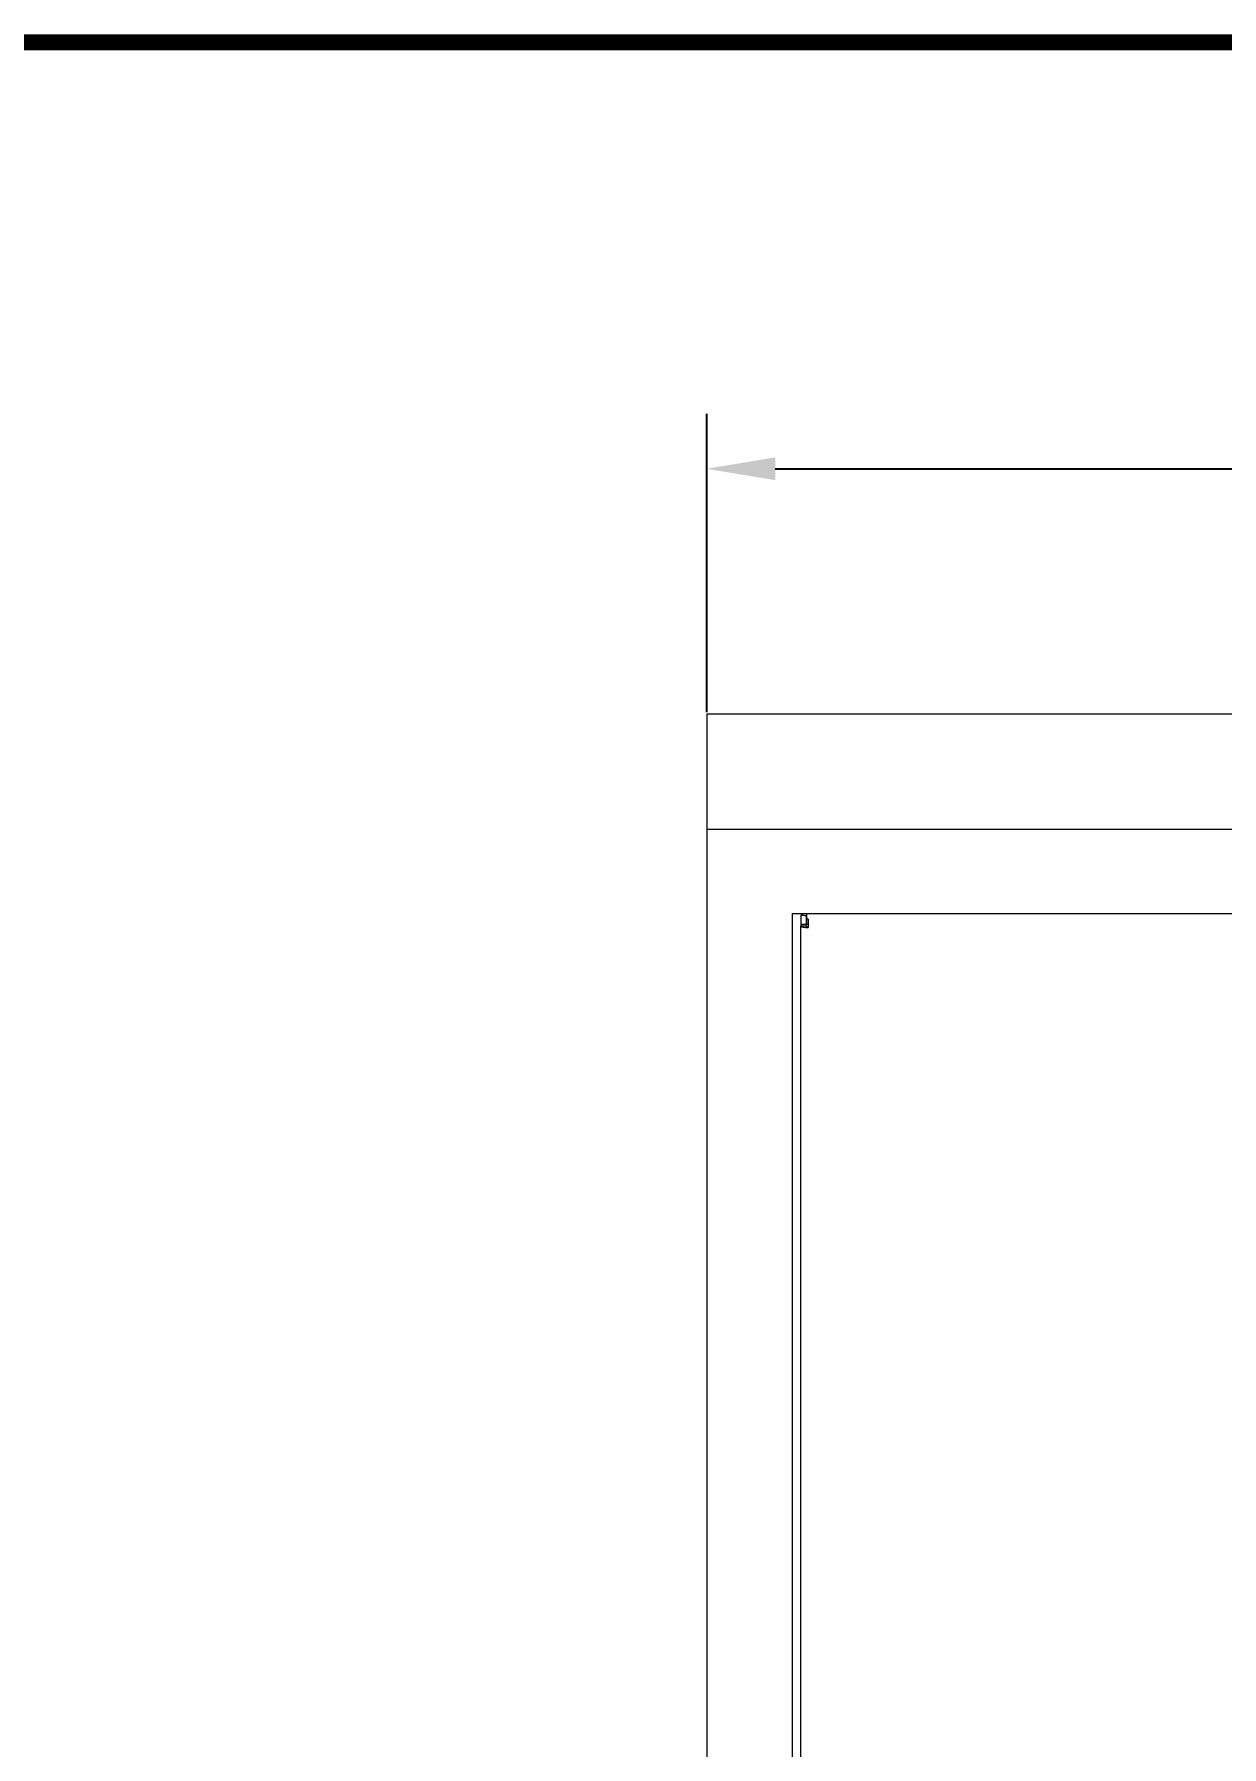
# Model space of a CAD drawing. Header units: millimetres. Extents: x 4969 to 37601, y -771 to 6478.
# Drawn here: x 27988.3 to 28334.7, y 1507.2 to 2006.9 of the extents above; entities that cross this region are included whole.
import ezdxf
from ezdxf.enums import TextEntityAlignment as Align

# ---------------------------------------------------------------- set-up
doc = ezdxf.new("R2010")
doc.units = ezdxf.units.MM
doc.header["$LTSCALE"] = 7
doc.header["$MEASUREMENT"] = 0
doc.layers.get('0').update_dxf_attribs({"linetype": 'CONTINUOUS'})
doc.layers.get('Defpoints').update_dxf_attribs({"linetype": 'CONTINUOUS'})
doc.layers.add('FORMAT-1', color=7, linetype='CONTINUOUS')
doc.layers.add('REMOTE BOX ASSY(OP)$0$가시적인 것(ISO)', color=3, linetype='CONTINUOUS', lineweight=5)
doc.styles.add('HAN', font='')
doc.styles.get("Standard").update_dxf_attribs({"font": 'ISOCP'})
doc.styles.get('HAN').set_extended_font_data('GulimChe')
doc.dimstyles.new('PS-8', dxfattribs={"dimscale": 8, "dimtxt": 3.2, "dimasz": 2.5, "dimexe": 2, "dimexo": 2.5, "dimgap": 2, "dimtad": 1, "dimtoh": 1, "dimrnd": 0.05, "dimzin": 12, "dimdsep": 46, "dimtxsty": 'Standard', "dimcen": 0, "dimclrt": 2, "dimazin": 3, "dimtfac": 1, "dimtofl": 0, "dimtmove": 0, "dimatfit": 3, "dimfxl": 0, "dimtolj": 1, "dimtzin": 0, "dimarcsym": 0})

# ---------------------------------------------------------------- blocks, each defined once
blk = doc.blocks.new('format-2')
at = {"layer": 'FORMAT-1', "color": 7, "const_width": 0.7}
blk.add_lwpolyline([(18, 6), (18, 416), (603, 416), (603, 6)], close=True, dxfattribs=at)
at = {"style": 'HAN'}
for tag, height, p in [('MODEL-NAME', 3, (574.595, 32.525)), ('SCALE', 2.7, (509.308, 27.294)), ('PART-NAME', 3, (574.595, 27.294)), ('PART-NO', 3, (574.595, 22.014)), ('DRA-BY', 3, (449.22, 20.442)), ('CH-BY', 3, (465.709, 20.442)), ('APP-BY', 3, (482.197, 20.442)), ('관련업체명', 3, (524.095, 10.292)), ('CH-DATE', 2.5, (465.709, 8.475)), ('DRA-DATE', 2.5, (449.22, 8.475)), ('APP-DATE', 2.5, (482.197, 8.475))]:
    blk.add_attdef(tag, text='', height=height, dxfattribs=at).set_placement(p, align=Align.MIDDLE_CENTER)
blk = doc.blocks.new('*D197')
at = {"color": 0, "lineweight": -2}
for p, q in [((28184.49, 1809.03), (28184.49, 1896.1)), ((28884.49, 1809.03), (28884.49, 1896.1)), ((28204.49, 1880.1), (28864.49, 1880.1))]:
    blk.add_line(p, q, dxfattribs=at)
at = {"color": 0}
for points in [[(28204.49, 1883.43), (28204.49, 1876.76), (28184.49, 1880.1)], [(28864.49, 1883.43), (28864.49, 1876.76), (28884.49, 1880.1)]]:
    blk.add_solid(points, dxfattribs=at)
at = {"layer": 'Defpoints', "color": 0}
for p in [(28884.49, 1880.1), (28184.49, 1789.03), (28884.49, 1789.03)]:
    blk.add_point(p, dxfattribs=at)
at = {"color": 2, "insert": (28534.49, 1908.9), "char_height": 25.6, "attachment_point": 5}
blk.add_mtext('\\A1;700', dxfattribs=at)

msp = doc.modelspace()

# ---------------------------------------------------------------- linework, layer by layer
at = {"layer": 'REMOTE BOX ASSY(OP)$0$가시적인 것(ISO)'}
for p, q in [((28884.492, 1808.504, -0.01), (28184.492, 1808.504, -0.01)), ((28184.492, 1808.504, -0.01), (28184.492, 1774.822, -0.01)), ((28884.492, 1774.822, -0.01), (28184.492, 1774.822, -0.01)), ((28184.492, 1774.822, -0.01), (28184.492, 1139.026, -0.01)), ((28209.492, 1750.369, -0.01), (28859.492, 1750.369, -0.01)), ((28209.492, 1163.48, -0.01), (28209.492, 1750.369, -0.01)), ((28211.992, 1749.708, -0.01), (28211.992, 1747.068, -0.01)), ((28213.592, 1747.068, -0.01), (28213.592, 1749.708, -0.01)), ((28213.662, 1748.702, -0.01), (28213.662, 1750.369, -0.01)), ((28211.992, 1747.068, -0.01), (28211.992, 1746.648, -0.01)), ((28213.592, 1747.068, -0.01), (28211.992, 1747.068, -0.01)), ((28213.592, 1746.648, -0.01), (28211.992, 1746.648, -0.01)), ((28211.992, 1168.074, -0.01), (28211.992, 1746.648, -0.01)), ((28213.592, 1746.648, -0.01), (28213.592, 1747.068, -0.01)), ((28214.092, 1748.702, -0.01), (28213.662, 1748.702, -0.01)), ((28213.662, 1747.137, -0.01), (28213.662, 1748.702, -0.01)), ((28214.092, 1747.137, -0.01), (28213.662, 1747.137, -0.01)), ((28214.092, 1748.702, -0.01), (28214.092, 1746.211, -0.01))]:
    msp.add_line(p, q, dxfattribs=at)
for centre, major_axis, ratio, start_param, end_param in [((28215.192, 1748.143, -0.01), (-1.591, 1.591), 0.1051042, 6.0894973, 6.3879051), ((28214.092, 1746.648, -0.01), (-2.1, 0), 0.2079117, 0, 1.5707963), ((28214.092, 1746.648, -0.01), (-0.5, 0), 0.2079117, 0, 1.5707963)]:
    msp.add_ellipse(centre, major_axis=major_axis, ratio=ratio, start_param=start_param, end_param=end_param, dxfattribs=at)
msp.add_open_spline([(28212.396, 1749.834, -0.01), (28212.133, 1749.865, -0.01), (28211.992, 1749.821, -0.01), (28211.992, 1749.708, -0.01)], degree=3, dxfattribs=at)
msp.add_open_spline([(28212.396, 1749.834, -0.01), (28212.461, 1749.827, -0.01), (28212.552, 1749.817, -0.01), (28212.781, 1749.797, -0.01), (28212.925, 1749.785, -0.01), (28213.251, 1749.763, -0.01), (28213.436, 1749.752, -0.01), (28213.63, 1749.743, -0.01)], degree=3, knots=[0, 0, 0, 0, 0.05245686, 0.05245686, 0.11230481, 0.11230481, 0.17694732, 0.17694732, 0.17694732, 0.17694732], dxfattribs=at)

# ---------------------------------------------------------------- block references
at = {"xscale": 6.666666666663634, "yscale": 6.666666666663634, "zscale": 6.666666666663634}
msp.add_blockref('format-2', (26813.433, -768.774), dxfattribs=at)

# ---------------------------------------------------------------- dimensions: what is measured, and where the dimension line sits
dim = msp.add_linear_dim(base=(28884.492, 1880.095, -0.01), p1=(28184.492, 1789.026, -0.01), p2=(28884.492, 1789.026, -0.01), dimstyle='PS-8')
dim.commit()
dim.dimension.update_dxf_attribs({"geometry": '*D197', "text_midpoint": (28534.492, 1908.895, -0.01)})

doc.saveas('drawing.dxf')
